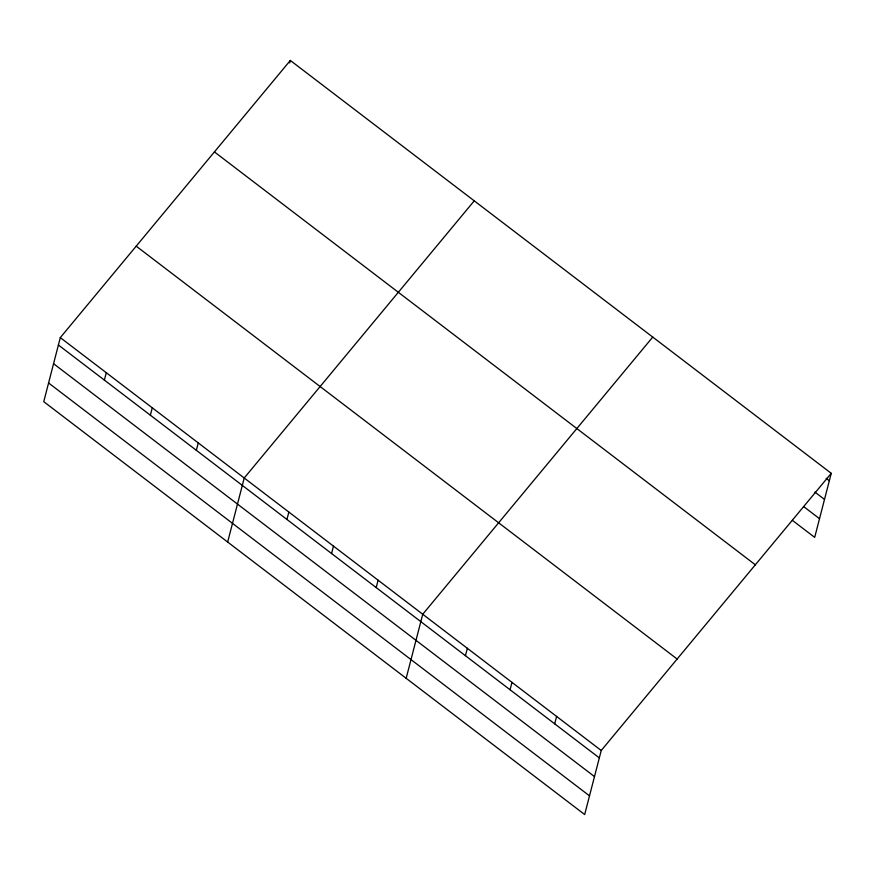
<?xml version="1.0" encoding="UTF-8"?>
<svg xmlns="http://www.w3.org/2000/svg" width="875" height="875" viewBox="0 0 875 875"><rect width="100%" height="100%" fill="white"/><g stroke="black" fill="none" stroke-linecap="round" stroke-linejoin="round"><path stroke-width="1.31" d="M60.309 337.619L43.75 401.669L584.675 814.548L601.234 750.498L831.25 473.331L290.325 60.452L60.309 337.619L601.234 750.498M104.377 380.111L106.291 372.717M150.358 415.198L152.272 407.805M289.691 62.913L290.325 60.452M196.339 450.297L198.253 442.903M227.664 542.052L244.223 478.002L474.239 200.834M286.945 519.455L288.848 512.061M331.57 553.514L333.473 546.12M376.195 587.584L378.109 580.191M406.164 678.3L422.734 614.25L652.75 337.083M465.445 655.703L467.359 648.309M510.07 689.762L511.984 682.38M554.695 723.833L556.609 716.439M831.25 473.331L814.691 537.381L792.378 520.352M826.153 478.297L829.336 480.725M814.942 492.122L824.502 499.417M803.578 506.516L819.525 518.689M214.43 151.922L755.344 564.802M136.216 246.159L677.141 659.039M58.406 345.012L599.32 757.892M53.572 363.705L594.486 776.584M48.584 382.977L589.509 795.856"/></g></svg>
